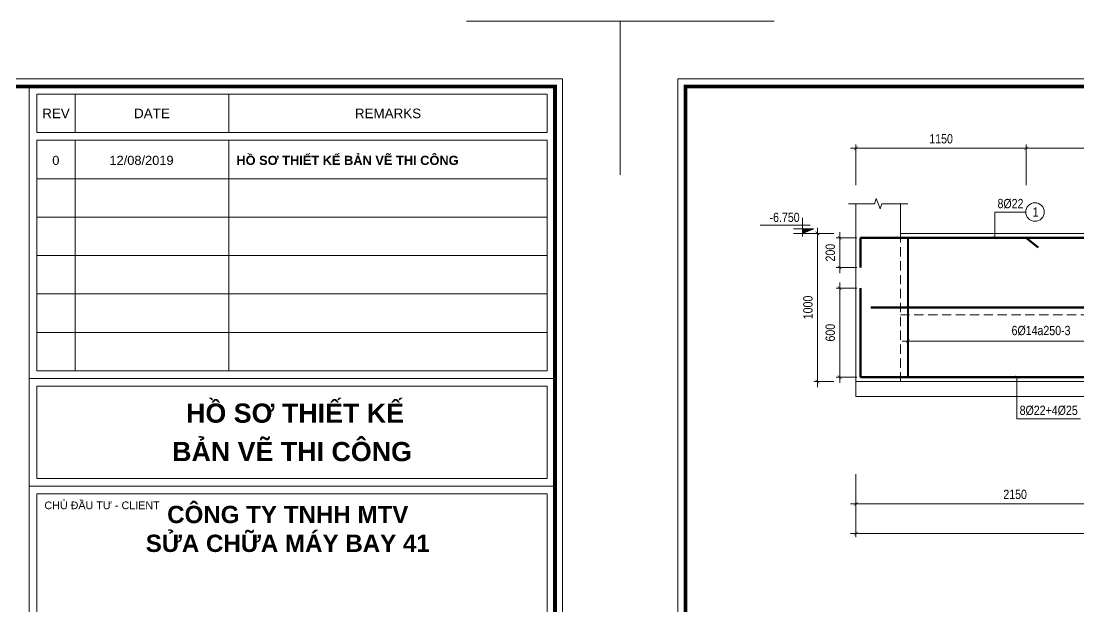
# Model space of a CAD drawing. Header units: millimetres. Extents: x 3014920 to 3563667, y -1638653 to -1356471.
# Drawn here: x 3385199 to 3392343, y -1589878 to -1585927 of the extents above; entities that cross this region are included whole.
import ezdxf
from ezdxf.enums import TextEntityAlignment as Align
from ezdxf.xclip import XClip

# ---------------------------------------------------------------- set-up
doc = ezdxf.new("R2010")
doc.units = ezdxf.units.MM
doc.header["$MEASUREMENT"] = 0
doc.header["$XCLIPFRAME"] = 0
doc.header["$PDMODE"] = 2
doc.linetypes.add('HIDDEN', pattern=[0.375, 0.25, -0.125])
doc.layers.get('0').update_dxf_attribs({"lineweight": 9})
doc.layers.get('Defpoints').update_dxf_attribs({"color": 10, "lineweight": 0})
for name, color, linetype, lineweight in [('CDAI', 21, 'Continuous', 40), ('CTHEP', 50, 'Continuous', 50), ('DBAO', 90, 'Continuous', 13), ('DGIONG', 130, 'Continuous', 13), ('HATCH', 154, 'Continuous', 9), ('KTH', 154, 'Continuous', 9), ('Net khuat', 8, 'HIDDEN', 13), ('TEXT', 7, 'Continuous', 15)]:
    doc.layers.add(name, color=color, linetype=linetype, lineweight=lineweight)
doc.layers.add('CHG_XX_Khung ten$0$TKTC', color=1, linetype='Continuous')
doc.styles.add('CHG_XX_Khung ten$0$A1 BORDER$0$ARIAL', font='arial.ttf')
doc.styles.add('CHG_XX_Khung ten$0$A1 BORDER$0$Title Block DD$0$ARIAL', font='arial.ttf')
doc.styles.add('CHG_XX_Khung ten$0$A1 BORDER$0$Title Block DD$0$Arial - Bold', font='arialbd.ttf', dxfattribs={"height": 2.5})
doc.styles.add('CHG_XX_Khung ten$0$arial', font='arial.ttf')
doc.styles.add('CHG_XX_Khung ten$0$Arial - Bold', font='arialbd.ttf')
doc.styles.add('CHG_XX_Khung ten$0$ArialB', font='arialbd.ttf')
doc.styles.add('Star-HelCon', font='VHELVCN_0.TTF')
doc.styles.add('TTP-HelCon', font='VHELVCN_0.TTF')
doc.styles.add('VNI-HELVE-CONDENSE', font='VHELVCN_0.TTF')
doc.dimstyles.new('kc-25', dxfattribs={"dimtxt": 62.5, "dimasz": 20, "dimexe": 20, "dimexo": 50, "dimgap": 25, "dimtad": 3, "dimdec": 0, "dimzin": 0, "dimdsep": 46, "dimtxsty": 'VNI-HELVE-CONDENSE', "dimblk": 'DIM', "dimcen": 2.5, "dimclrd": 256, "dimclre": 154, "dimclrt": 7, "dimaunit": 1, "dimadec": 0, "dimazin": 0, "dimtfac": 1, "dimtdec": 0, "dimtix": 1, "dimtmove": 0, "dimatfit": 3, "dimldrblk": 'DOT', "dimfxl": 1, "dimtolj": 1, "dimtzin": 0, "dimarcsym": 0})
doc.dimstyles.new('TTP-25', dxfattribs={"dimscale": 25, "dimtxt": 2.5, "dimasz": 1, "dimexe": 1, "dimexo": 1, "dimgap": 0.09, "dimtad": 0, "dimdec": 4, "dimrnd": 1, "dimzin": 9, "dimdsep": 46, "dimtxsty": 'TTP-HelCon', "dimblk": 'ARCHTICK', "dimcen": 0.09, "dimdle": 1.5, "dimclrd": 256, "dimclre": 256, "dimclrt": 7, "dimadec": 0, "dimazin": 0, "dimtfac": 1, "dimtdec": 4, "dimtmove": 0, "dimatfit": 3, "dimldrblk": 'ARCHTICK', "dimfxl": 1, "dimtvp": 1, "dimtolj": 1, "dimtzin": 0, "dimarcsym": 0})

# ---------------------------------------------------------------- blocks, each defined once
blk = doc.blocks.new('_ArchTick')
at = {"color": 0, "linetype": 'ByBlock', "const_width": 0.15}
blk.add_lwpolyline([(-0.5, -0.5), (0.5, 0.5)], dxfattribs=at)
blk = doc.blocks.new('*D2358')
at = {"layer": 'Defpoints', "color": 0, "transparency": 16777216}
for p in [(16755.9, 599), (10680.9, 325), (16755.9, 325)]:
    blk.add_point(p, dxfattribs=at)
at = {"layer": 'KTH', "lineweight": -2, "transparency": 16777216}
for p, q in [((10643.4, 599), (16793.4, 599)), ((10680.9, 350), (10680.9, 624)), ((16755.9, 350), (16755.9, 624))]:
    blk.add_line(p, q, dxfattribs=at)
at = {"layer": 'KTH', "lineweight": -2, "transparency": 16777216, "xscale": 25, "yscale": 25, "zscale": 25, "rotation": 180}
blk.add_blockref('_ArchTick', (10680.9, 599), dxfattribs=at)
at = {"layer": 'KTH', "lineweight": -2, "transparency": 16777216, "xscale": 25, "yscale": 25, "zscale": 25}
blk.add_blockref('_ArchTick', (16755.9, 599), dxfattribs=at)
at = {"layer": 'KTH', "color": 7, "transparency": 16777216, "insert": (13718.4, 662.8), "char_height": 62.5, "attachment_point": 5, "style": 'TTP-HelCon'}
blk.add_mtext('\\A1;6075', dxfattribs=at)
blk = doc.blocks.new('*D963')
at = {"layer": 'Defpoints', "color": 0, "transparency": 16777216}
for p in [(-4924.9, 30), (-5060.9, -970), (-4924.9, -970)]:
    blk.add_point(p, dxfattribs=at)
at = {"layer": 'KTH', "lineweight": -2, "transparency": 16777216}
for p, q in [((-4949.9, 30), (-5085.9, 30)), ((-5060.9, 67.5), (-5060.9, -1007.5)), ((-4949.9, -970), (-5085.9, -970))]:
    blk.add_line(p, q, dxfattribs=at)
at = {"layer": 'KTH', "lineweight": -2, "transparency": 16777216, "xscale": 25, "yscale": 25, "zscale": 25}
for p, rotation in [((-5060.9, 30), 90), ((-5060.9, -970), 270)]:
    blk.add_blockref('_ArchTick', p, dxfattribs=dict(at, rotation=rotation))
at = {"layer": 'KTH', "color": 7, "transparency": 16777216, "insert": (-5124.7, -470), "char_height": 62.5, "attachment_point": 5, "rotation": 90, "style": 'TTP-HelCon'}
blk.add_mtext('\\A1;1000', dxfattribs=at)
blk = doc.blocks.new('CODE')
at = {"layer": 'DBAO'}
for p, q in [((-62.5, -20), (-62.5, 105)), ((-62.5, 0), (-137.5, 30)), ((-137.5, 30), (0, 30)), ((-137.5, 0), (0, 0)), ((-112.5, 55), (223.6, 55))]:
    blk.add_line(p, q, dxfattribs=at)
at = {"layer": 'HATCH', "color": 1}
blk.add_solid([(-62.5, 0), (-137.5, 30), (-62.5, 30)], dxfattribs=at)
blk = doc.blocks.new('DIM')
h = blk.add_hatch(color=1)
h.paths.add_polyline_path([(0.49, 0.29, 1), (0.29, 0.49), (-0.19, 0), (0.19, 0)])
h.paths.add_polyline_path([(0.19, 0), (-0.19, 0), (-0.49, -0.29, 1), (-0.29, -0.49)])
at = {"color": 9}
for p, q in [((-0.19, 0), (-1.5, 0)), ((0.19, 0), (1.5, 0))]:
    blk.add_line(p, q, dxfattribs=at)
at = {"color": 1}
for p, q in [((-0.49, -0.29), (0.29, 0.49)), ((-0.29, -0.49), (0.49, 0.29)), ((-0.19, 0), (0.19, 0))]:
    blk.add_line(p, q, dxfattribs=at)
blk.add_arc((-0.39, -0.39), 0.138, 135, 315, dxfattribs=at)
blk = doc.blocks.new('*D965')
at = {"layer": 'Defpoints', "color": 0, "transparency": 16777216}
for p in [(-4800.5, -1570), (-2650.5, -1570), (-2650.5, -1795)]:
    blk.add_point(p, dxfattribs=at)
at = {"layer": 'KTH', "lineweight": -2, "transparency": 16777216}
for p, q in [((-4800.5, -1595), (-4800.5, -1820)), ((-2650.5, -1595), (-2650.5, -1820)), ((-4838, -1795), (-2613, -1795))]:
    blk.add_line(p, q, dxfattribs=at)
at = {"layer": 'KTH', "lineweight": -2, "transparency": 16777216, "xscale": 25, "yscale": 25, "zscale": 25, "rotation": 180}
blk.add_blockref('_ArchTick', (-4800.5, -1795), dxfattribs=at)
at = {"layer": 'KTH', "lineweight": -2, "transparency": 16777216, "xscale": 25, "yscale": 25, "zscale": 25}
blk.add_blockref('_ArchTick', (-2650.5, -1795), dxfattribs=at)
at = {"layer": 'KTH', "color": 7, "transparency": 16777216, "insert": (-3725.5, -1731.2), "char_height": 62.5, "attachment_point": 5, "style": 'TTP-HelCon'}
blk.add_mtext('\\A1;2150', dxfattribs=at)
blk = doc.blocks.new('*D966')
at = {"layer": 'Defpoints', "color": 0, "transparency": 16777216}
for p in [(-4800.5, -1570), (999.5, -1795), (999.5, -1995)]:
    blk.add_point(p, dxfattribs=at)
at = {"layer": 'KTH', "lineweight": -2, "transparency": 16777216}
for p, q in [((-4800.5, -1595), (-4800.5, -2020)), ((999.5, -1820), (999.5, -2020)), ((-4838, -1995), (1037, -1995))]:
    blk.add_line(p, q, dxfattribs=at)
at = {"layer": 'KTH', "lineweight": -2, "transparency": 16777216, "xscale": 25, "yscale": 25, "zscale": 25, "rotation": 180}
blk.add_blockref('_ArchTick', (-4800.5, -1995), dxfattribs=at)
at = {"layer": 'KTH', "lineweight": -2, "transparency": 16777216, "xscale": 25, "yscale": 25, "zscale": 25}
blk.add_blockref('_ArchTick', (999.5, -1995), dxfattribs=at)
at = {"layer": 'KTH', "color": 7, "transparency": 16777216, "insert": (-1900.5, -1931.1), "char_height": 62.5, "attachment_point": 5, "style": 'TTP-HelCon'}
blk.add_mtext('\\A1;5800', dxfattribs=at)
blk = doc.blocks.new('*D967')
at = {"layer": 'Defpoints', "color": 0, "transparency": 16777216}
for p in [(-4450.5, -520), (-2650.5, -520), (-2650.5, -696.4)]:
    blk.add_point(p, dxfattribs=at)
at = {"layer": 'KTH', "lineweight": -2, "transparency": 16777216}
for p, q in [((-4450.5, -545), (-4450.5, -721.4)), ((-2650.5, -545), (-2650.5, -721.4)), ((-4488, -696.4), (-2613, -696.4))]:
    blk.add_line(p, q, dxfattribs=at)
at = {"layer": 'KTH', "lineweight": -2, "transparency": 16777216, "xscale": 25, "yscale": 25, "zscale": 25, "rotation": 180}
blk.add_blockref('_ArchTick', (-4450.5, -696.4), dxfattribs=at)
at = {"layer": 'KTH', "lineweight": -2, "transparency": 16777216, "xscale": 25, "yscale": 25, "zscale": 25}
blk.add_blockref('_ArchTick', (-2650.5, -696.4), dxfattribs=at)
at = {"layer": 'KTH', "color": 7, "transparency": 16777216, "insert": (-3550.5, -626.5), "char_height": 62.5, "attachment_point": 5, "style": 'TTP-HelCon'}
blk.add_mtext('\\A1;6Þ14a250-3', dxfattribs=at)
blk = doc.blocks.new('*D979')
at = {"layer": 'Defpoints', "color": 0, "transparency": 16777216}
for p in [(-3650.5, 604), (-3650.5, 330), (0, 330)]:
    blk.add_point(p, dxfattribs=at)
at = {"layer": 'KTH', "lineweight": -2, "transparency": 16777216}
for p, q in [((37.5, 604), (-3688, 604)), ((-3650.5, 355), (-3650.5, 629)), ((0, 355), (0, 629))]:
    blk.add_line(p, q, dxfattribs=at)
at = {"layer": 'KTH', "lineweight": -2, "transparency": 16777216, "xscale": 25, "yscale": 25, "zscale": 25, "rotation": 180}
blk.add_blockref('_ArchTick', (-3650.5, 604), dxfattribs=at)
at = {"layer": 'KTH', "lineweight": -2, "transparency": 16777216, "xscale": 25, "yscale": 25, "zscale": 25}
blk.add_blockref('_ArchTick', (0, 604), dxfattribs=at)
at = {"layer": 'KTH', "color": 7, "transparency": 16777216, "insert": (-1825.2, 667.8), "char_height": 62.5, "attachment_point": 5, "style": 'TTP-HelCon'}
blk.add_mtext('\\A1;3650', dxfattribs=at)
blk = doc.blocks.new('*D948')
at = {"layer": 'Defpoints', "color": 0, "transparency": 16777216}
for p in [(-4800.5, 604), (-4800.5, 330), (-3650.5, 330)]:
    blk.add_point(p, dxfattribs=at)
at = {"layer": 'KTH', "lineweight": -2, "transparency": 16777216}
for p, q in [((-3613, 604), (-4838, 604)), ((-4800.5, 355), (-4800.5, 629)), ((-3650.5, 355), (-3650.5, 629))]:
    blk.add_line(p, q, dxfattribs=at)
at = {"layer": 'KTH', "lineweight": -2, "transparency": 16777216, "xscale": 25, "yscale": 25, "zscale": 25, "rotation": 180}
blk.add_blockref('_ArchTick', (-4800.5, 604), dxfattribs=at)
at = {"layer": 'KTH', "lineweight": -2, "transparency": 16777216, "xscale": 25, "yscale": 25, "zscale": 25}
blk.add_blockref('_ArchTick', (-3650.5, 604), dxfattribs=at)
at = {"layer": 'KTH', "color": 7, "transparency": 16777216, "insert": (-4225.5, 667.8), "char_height": 62.5, "attachment_point": 5, "style": 'TTP-HelCon'}
blk.add_mtext('\\A1;1150', dxfattribs=at)
blk = doc.blocks.new('*D952')
at = {"layer": 'Defpoints', "color": 0, "transparency": 16777216}
for p in [(-4924.9, 30), (-5060.9, -970), (-4924.9, -970)]:
    blk.add_point(p, dxfattribs=at)
at = {"layer": 'KTH', "lineweight": -2, "transparency": 16777216}
for p, q in [((-4949.9, 30), (-5085.9, 30)), ((-5060.9, 67.5), (-5060.9, -1007.5)), ((-4949.9, -970), (-5085.9, -970))]:
    blk.add_line(p, q, dxfattribs=at)
at = {"layer": 'KTH', "lineweight": -2, "transparency": 16777216, "xscale": 25, "yscale": 25, "zscale": 25}
for p, rotation in [((-5060.9, 30), 90), ((-5060.9, -970), 270)]:
    blk.add_blockref('_ArchTick', p, dxfattribs=dict(at, rotation=rotation))
at = {"layer": 'KTH', "color": 7, "transparency": 16777216, "insert": (-5124.7, -470), "char_height": 62.5, "attachment_point": 5, "rotation": 90, "style": 'TTP-HelCon'}
blk.add_mtext('\\A1;1000', dxfattribs=at)
blk = doc.blocks.new('*D944')
at = {"layer": 'Defpoints', "color": 0, "transparency": 16777216}
for p in [(-4770.5, -340), (-4910.1, -940), (-4770.5, -940)]:
    blk.add_point(p, dxfattribs=at)
at = {"layer": 'KTH', "lineweight": -2, "transparency": 16777216}
for p, q in [((-4795.5, -340), (-4935.1, -340)), ((-4910.1, -302.5), (-4910.1, -977.5)), ((-4795.5, -940), (-4935.1, -940))]:
    blk.add_line(p, q, dxfattribs=at)
at = {"layer": 'KTH', "lineweight": -2, "transparency": 16777216, "xscale": 25, "yscale": 25, "zscale": 25}
for p, rotation in [((-4910.1, -340), 90), ((-4910.1, -940), 270)]:
    blk.add_blockref('_ArchTick', p, dxfattribs=dict(at, rotation=rotation))
at = {"layer": 'KTH', "color": 7, "transparency": 16777216, "insert": (-4973.9, -640), "char_height": 62.5, "attachment_point": 5, "rotation": 90, "style": 'TTP-HelCon'}
blk.add_mtext('\\A1;600', dxfattribs=at)
blk = doc.blocks.new('*D947')
at = {"layer": 'Defpoints', "color": 0, "transparency": 16777216}
for p in [(-4770.5, 0), (-4910.1, -200), (-4770.5, -200)]:
    blk.add_point(p, dxfattribs=at)
at = {"layer": 'KTH', "lineweight": -2, "transparency": 16777216}
for p, q in [((-4795.5, 0), (-4935.1, 0)), ((-4910.1, 37.5), (-4910.1, -237.5)), ((-4795.5, -200), (-4935.1, -200))]:
    blk.add_line(p, q, dxfattribs=at)
at = {"layer": 'KTH', "lineweight": -2, "transparency": 16777216, "xscale": 25, "yscale": 25, "zscale": 25}
for p, rotation in [((-4910.1, 0), 90), ((-4910.1, -200), 270)]:
    blk.add_blockref('_ArchTick', p, dxfattribs=dict(at, rotation=rotation))
at = {"layer": 'KTH', "color": 7, "transparency": 16777216, "insert": (-4973.9, -100), "char_height": 62.5, "attachment_point": 5, "rotation": 90, "style": 'TTP-HelCon'}
blk.add_mtext('\\A1;200', dxfattribs=at)
blk = doc.blocks.new('2X-27')
at = {"layer": 'CTHEP'}
for p, q in [((43600.82369, -952.0023), (-1097.24346, -952.0023)), ((43600.82369, -1412.0023), (-1120, -1412.0023)), ((43590.27909, -1872.0023), (-1090, -1872.0023))]:
    blk.add_line(p, q, dxfattribs=at)
for points in [[(11929.54571, -492.0023), (43920.00001, -492.00231), (43920.00001, -992.23503)], [(-1120, -2332.0023), (43920.00001, -2332.0023)]]:
    blk.add_lwpolyline(points, dxfattribs=at)
at = {"layer": 'DBAO', "linetype": 'Continuous', "flags": 128}
blk.add_lwpolyline([(43950, -2362.0023), (-1150, -2362.0023), (-1150, -462.0023)], dxfattribs=at)
blk = doc.blocks.new('CHG_XX_Khung ten')
for p, q in [((687, 577), (687, 17)), ((687, 501), (824, 501)), ((687, 473), (824, 473))]:
    blk.add_line(p, q)
at = {"linetype": 'Continuous'}
for p, q in [((699, 575), (699, 565)), ((739, 575), (739, 565)), ((699, 563), (699, 503)), ((739, 563), (739, 503))]:
    blk.add_line(p, q, dxfattribs=at)
blk.add_lwpolyline([(15, 579), (826, 579), (826, 15), (15, 15)], close=True)
at = {"color": 4, "linetype": 'Continuous', "const_width": 1}
blk.add_lwpolyline([(17, 577), (824, 577), (824, 17), (17, 17)], close=True, dxfattribs=at)
at = {"linetype": 'Continuous'}
for points in [[(822, 565), (689, 565), (689, 575), (822, 575)], [(822, 553), (689, 553), (689, 563), (822, 563)], [(822, 543), (689, 543), (689, 553), (822, 553)], [(822, 533), (689, 533), (689, 543), (822, 543)], [(822, 523), (689, 523), (689, 533), (822, 533)], [(822, 513), (689, 513), (689, 523), (822, 523)], [(822, 503), (689, 503), (689, 513), (822, 513)], [(689, 499), (822, 499), (822, 475), (689, 475)]]:
    blk.add_lwpolyline(points, close=True, dxfattribs=at)
at = {"layer": 'Defpoints', "color": 1, "ltscale": 2}
for points in [[(40.06, 594), (0, 594), (0, 554)], [(800.94, 594), (841, 594), (841, 554)]]:
    blk.add_lwpolyline(points, dxfattribs=at)
for s, height, style, p in [('REV', 2.5, 'CHG_XX_Khung ten$0$A1 BORDER$0$ARIAL', (694, 570)), ('DATE', 2.5, 'CHG_XX_Khung ten$0$A1 BORDER$0$ARIAL', (719, 570)), ('REMARKS', 2.5, 'CHG_XX_Khung ten$0$A1 BORDER$0$ARIAL', (780.5, 570)), ('0', 2.39, 'CHG_XX_Khung ten$0$arial', (693.97, 557.78)), ('12/08/2019', 2.389, 'CHG_XX_Khung ten$0$arial', (716.29, 557.78))]:
    blk.add_text(s, height=height, dxfattribs=dict(style=style)).set_placement(p, align=Align.MIDDLE_CENTER)
for s, height, style, p in [('HỒ SƠ THIẾT KẾ BẢN VẼ THI CÔNG', 2.3887, 'CHG_XX_Khung ten$0$ArialB', (741, 557.78)), ('CHỦ ĐẦU TƯ - CLIENT', 2, 'CHG_XX_Khung ten$0$A1 BORDER$0$Title Block DD$0$ARIAL', (691, 468))]:
    blk.add_text(s, height=height, dxfattribs=dict(style=style)).set_placement(p, align=Align.MIDDLE_LEFT)
at = {"layer": 'CHG_XX_Khung ten$0$TKTC', "style": 'CHG_XX_Khung ten$0$Arial - Bold'}
for s, p in [('HỒ SƠ THIẾT KẾ', (756.29, 492)), ('BẢN VẼ THI CÔNG', (755.5, 482))]:
    blk.add_text(s, height=5, dxfattribs=at).set_placement(p, align=Align.MIDDLE_CENTER)
at = {"ltscale": 10, "insert": (754.39, 467.87), "char_height": 4.5, "width": 83.001, "attachment_point": 2, "style": 'CHG_XX_Khung ten$0$A1 BORDER$0$Title Block DD$0$Arial - Bold', "bg_fill": 2}
blk.add_mtext('CÔNG TY TNHH MTV\\PSỬA CHỮA MÁY BAY 41', dxfattribs=at)
at = {"linetype": 'Continuous'}
blk.add_lwpolyline([(689, 471), (822, 471), (822, 424.69), (689, 424.69)], close=True, dxfattribs=at)
blk = doc.blocks.new('2X-29')
at = {"layer": 'CTHEP'}
for p, q in [((32130.8927, -465), (360.43806, -465)), ((32130.8927, -925), (390.43806, -925)), ((32130.8927, -1385), (390.43806, -1385))]:
    blk.add_line(p, q, dxfattribs=at)
at = {"layer": 'CTHEP', "elevation": 0}
for points in [[(289.97982, -504.86181), (289.97982, -5), (32200.89431, -5), (32200.89431, -504.98415)], [(10680.89267, -45), (16755.89266, -45)], [(10680.89267, -85), (16755.89266, -85)], [(289.97982, -1845), (32200.89431, -1845)]]:
    blk.add_lwpolyline(points, dxfattribs=at)
at = {"layer": 'DBAO', "linetype": 'Continuous'}
blk.add_line((9980.89431, 25), (17455.89267, 25), dxfattribs=at)
at = {"layer": 'DBAO', "linetype": 'Continuous', "elevation": 0, "flags": 128}
blk.add_lwpolyline([(32230.89431, -1875), (258.43806, -1875)], dxfattribs=at)
at = {"layer": 'Net khuat', "ltscale": 250}
blk.add_line((10180.89267, -525), (17330.89267, -525), dxfattribs=at)
at = {"layer": 'KTH'}
dim = blk.add_linear_dim(base=(16755.89266, 599.00461), p1=(10680.89267, 325), p2=(16755.89266, 325), angle=180, dimstyle='TTP-25', override={"dimtmove": 1}, dxfattribs=at)
dim.commit()
dim.dimension.update_dxf_attribs({"geometry": '*D2358', "text_midpoint": (13718.39267, 662.83794)})
blk = doc.blocks.new('2X-30')
at = {"layer": 'CDAI'}
blk.add_lwpolyline([(-4450.45492, 0), (-4450.45492, -940)], dxfattribs=at)
at = {"layer": 'CTHEP'}
for p, q in [((-4770.45492, -200), (-4770.45492, 0)), ((-4770.45492, 0), (12894.54703, 0)), ((-3569.02903, -64.5255), (-3650.45492, 0)), ((-4770.45492, -340), (-4770.45492, -940)), ((12821.30735, -470), (-4700.46243, -470)), ((-4770.45492, -940), (-4770.45492, -740))]:
    blk.add_line(p, q, dxfattribs=at)
at = {"layer": 'CTHEP', "elevation": 0}
blk.add_lwpolyline([(-4770.45492, -940), (12894.54703, -940)], dxfattribs=at)
at = {"layer": 'DBAO', "linetype": 'Continuous'}
for p, q in [((-4500.45492, 230), (-4500.45492, 30)), ((-4800.45492, 30), (-4800.45492, -970)), ((-4500.46242, 30), (1249.54703, 30)), ((-4800.45492, -970), (-4800.45492, -1070))]:
    blk.add_line(p, q, dxfattribs=at)
at = {"layer": 'DBAO', "linetype": 'Continuous', "flags": 128}
blk.add_lwpolyline([(-4800.45492, 230), (-4800.45492, 30)], dxfattribs=at)
at = {"layer": 'DBAO', "linetype": 'Continuous', "elevation": 0, "flags": 128}
for points in [[(7049.54703, -970), (-4800.45492, -970), (-4800.45492, 30)], [(7049.54703, -1070), (-4800.45492, -1070)]]:
    blk.add_lwpolyline(points, dxfattribs=at)
at = {"layer": 'DGIONG', "linetype": 'Continuous', "flags": 128}
blk.add_lwpolyline([(-4450.45492, 230), (-4625.45492, 230), (-4637.95492, 195.65653), (-4662.95492, 264.34347), (-4675.45492, 230), (-4850.45492, 230)], dxfattribs=at)
at = {"layer": 'DGIONG'}
blk.add_circle((-3591.37133, 173.92733), 62.5, dxfattribs=at)
at = {"layer": 'Net khuat', "ltscale": 250}
for p, q in [((-4500.46242, 30), (-4500.45492, 30)), ((-4500.45492, -970), (-4500.46242, 30)), ((-4500.4583, -519.96591), (850, -519.98529))]:
    blk.add_line(p, q, dxfattribs=at)
at = {"layer": 'KTH', "linetype": 'Continuous', "xscale": -1}
blk.add_blockref('CODE', (-5223.39298, 30), dxfattribs=at)
blk.add_blockref('CODE', (-5223.39298, 30), dxfattribs=at)
at = {"layer": 'TEXT', "style": 'TTP-HelCon'}
for s, p in [('8Þ22', (-3844.35956, 199.78028, 0)), ('8Þ22+4Þ25', (-3694.9214, -1194.90289, 0))]:
    blk.add_text(s, height=62.5, dxfattribs=at).set_placement(p)
blk.add_text('-6.750', height=62.5, dxfattribs=at).set_placement((-5181.12632, 106.99499), align=Align.RIGHT)
blk.add_text('-6.750', height=62.5, dxfattribs=at).set_placement((-5181.12632, 106.99499), align=Align.RIGHT)
at = {"layer": 'TEXT', "style": 'Star-HelCon'}
blk.add_text('1', height=62.5, dxfattribs=at).set_placement((-3587.20466, 173.92733), align=Align.MIDDLE)
at = {"layer": 'KTH'}
for base, p1, p2, picture, middle in [((-4800.45492, 604.00461), (-3650.45492, 330), (-4800.45492, 330), '*D948', (-4225.45492, 667.83794)), ((-3650.45492, 604.00461), (0, 330), (-3650.45492, 330), '*D979', (-1825.22746, 667.83794)), ((-2650.45492, -1795), (-4800.45492, -1570), (-2650.45492, -1570), '*D965', (-3725.45492, -1731.16667))]:
    dim = blk.add_linear_dim(base=base, p1=p1, p2=p2, dimstyle='TTP-25', override={"dimtmove": 1}, dxfattribs=at)
    dim.commit()
    dim.dimension.update_dxf_attribs({"geometry": picture, "text_midpoint": middle})
for base, p1, p2, angle, picture, middle in [((-5060.89298, -970), (-4924.89298, 30), (-4924.89298, -970), 90, '*D963', (-5124.72632, -470)), ((-5060.89298, -970), (-4924.89298, 30), (-4924.89298, -970), 90, '*D952', (-5124.72632, -470)), ((-4910.07941, -200), (-4770.45492, 0), (-4770.45492, -200), 90, '*D947', (-4973.91274, -100)), ((-4910.07941, -940), (-4770.45492, -340), (-4770.45492, -940), 90, '*D944', (-4973.91274, -640)), ((999.5470285653, -1994.9557381084), (-4800.4549211059, -1569.9999992957), (999.5470285653, -1794.9999992952), 180, '*D966', (-1900.4539462703, -1931.122404775))]:
    dim = blk.add_linear_dim(base=base, p1=p1, p2=p2, angle=angle, dimstyle='TTP-25', override={"dimtmove": 1}, dxfattribs=at)
    dim.commit()
    dim.dimension.update_dxf_attribs({"geometry": picture, "text_midpoint": middle})
dim = blk.add_linear_dim(base=(-2650.45492, -696.43167), p1=(-4450.45492, -519.97197), p2=(-2650.45492, -519.97197), text='6Þ14a250-3', dimstyle='TTP-25', override={"dimtmove": 1}, dxfattribs=at)
dim.commit()
dim.dimension.update_dxf_attribs({"geometry": '*D967', "text_midpoint": (-3550.45492, -626.515)})
at = {"layer": 'DGIONG'}
for points in [[(-3862.87133, 0), (-3862.87159, 173.92733), (-3653.87133, 173.92733)], [(-3713.43332, -940), (-3713.43343, -1220.75583), (-3284.61352, -1220.75583)]]:
    blk.add_leader(points, dimstyle='kc-25', override={"dimtad": 0, "dimldrblk": 'ArchTick', "dimfxl": 100, "dimarcsym": 1}, dxfattribs=at)

msp = doc.modelspace()

# ---------------------------------------------------------------- block references
at = {"layer": 'DBAO'}
ref = msp.add_blockref('2X-27', (3347915.32289, -1586472.4967), dxfattribs=at)
XClip(ref).set_block_clipping_path([(-2119.6734147961, -3630.4424896371), (12622.0339631201, 896.875806222)])
ref = msp.add_blockref('2X-29', (3370052.23311, -1587304.50905), dxfattribs=at)
XClip(ref).set_block_clipping_path([(-499.4284207234, -3756.2550680898), (12754.3829857363, 936.6484719219)])
ref = msp.add_blockref('2X-30', (3395637.84478, -1587388.76881), dxfattribs=at)
XClip(ref).set_block_clipping_path([(-5900.3250533474, -2717.9486155312), (9194.162811199, 1023.7404673466)])

# ---------------------------------------------------------------- next in the draw order: block references
at = {"color": 5, "xscale": 25.92478421704392, "yscale": 25.92478421704392, "zscale": 25.92478421704392}
msp.add_blockref('CHG_XX_Khung ten', (3367442.52377, -1601326.46106), dxfattribs=at)

# ---------------------------------------------------------------- next in the draw order: block references
msp.add_blockref('CHG_XX_Khung ten', (3389245.2673, -1601326.46106), dxfattribs=at)

doc.saveas('drawing.dxf')
